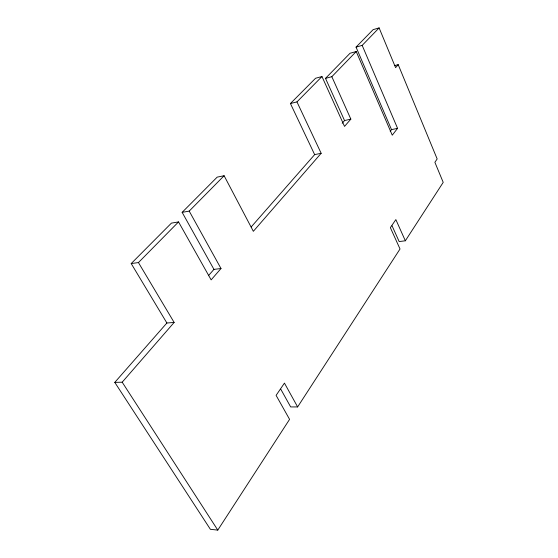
<?xml version="1.0" encoding="UTF-8"?>
<svg xmlns="http://www.w3.org/2000/svg" width="558" height="558" viewBox="0 0 558 558"><rect width="100%" height="100%" fill="white"/><g stroke="black" fill="none" stroke-linecap="round" stroke-linejoin="round"><path stroke-width="0.84" d="M166.891 323.005L131.2 263.557L138.44 262.567L174.138 322.44L166.891 323.005L114.788 382.383L210.38 529.305L217.787 530.1L289.581 419.351L276.098 395.371L284.447 383.109L297.637 406.928L400.023 248.994L390.363 227.65L395.852 219.594L405.345 240.791L399.165 241.565L392.051 225.795M405.345 240.791L443.212 182.368L434.884 162.301L437.165 158.953L398.203 64.651L394.485 65.621M398.203 64.651L395.601 67.644L379.112 27.9L362.177 45.379L397.575 128.354L392.253 135.189L356.22 51.531L350.047 53.254L325.509 78.364L344.551 120.556L342.18 123.255M390.195 131.325L391.528 129.637L397.575 128.354M114.788 382.383L122.195 382.202L174.138 322.44M221.003 268.524L213.951 269.381L182.145 212.354L189.211 211.105L221.003 268.524L211.14 279.872L178.539 221.917L171.432 223.116L131.2 263.557M356.22 51.531L331.843 76.69L350.849 119.126L344.53 126.401L321.966 76.544L296.961 101.891L321.157 153.297L253.339 231.319L224.107 175.728L217.188 177.13L182.145 212.354M208.413 275.694L213.951 269.381M251.191 226.946L314.656 154.622L321.157 153.297M391.528 129.637L356.046 47.109L373.107 29.658L379.112 27.9M138.44 262.567L178.539 221.917M189.211 211.105L224.107 175.728M314.656 154.622L290.425 103.53L315.577 78.246L321.966 76.544M356.046 47.109L362.177 45.379M325.509 78.364L331.843 76.69M290.425 103.53L296.961 101.891M344.551 120.556L350.849 119.126M297.637 406.928L290.669 406.935L280.8 389.233M122.195 382.202L217.787 530.1"/></g></svg>
